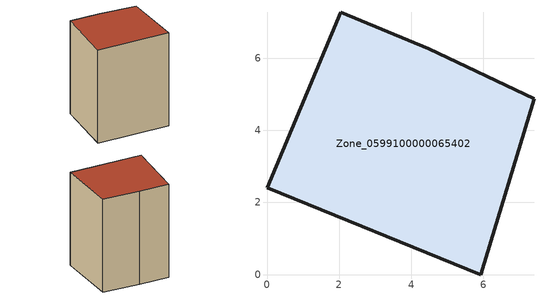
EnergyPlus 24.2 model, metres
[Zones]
Zone_0599100000065402
 floor ground (C_G): 7.4,4.88 5.93,0 0,2.41 2.05,7.27 4.48,6.27 z0.03
 wall outside (C_F): 4.48,6.27 2.05,7.27 0,2.41 5.93,0 7.4,4.88 4.48,6.27 z0.03:8.75
 roof outside (C_R): 5.93,0 7.4,4.88 4.48,6.27 2.05,7.27 0,2.41 z8.75
[BUILDING]
Pand.0599100000065402: North Axis=0; Terrain=City; Loads Convergence Tolerance Value=0.04; Temperature Convergence Tolerance Value=0.4; Solar Distribution=FullExterior; Maximum Number of Warmup Days=25; Minimum Number of Warmup Days=1
[Site:Location]
Rotterdam.The.Hague.AP_ZH_NLD Design_Conditions: Latitude=51.96; Longitude=4.45; Time Zone=1; Elevation=-4.5
[SITE:GROUNDTEMPERATURE:BUILDINGSURFACE]
18, 18, 18, 18, 18, 18, 18, 18, 18, 18, 18, 18
[MATERIAL] Thermal Absorptance=0.9; Solar Absorptance=0.7; Visible Absorptance=0.7
Name | Roughness | Thickness | Conductivity | Density | Specific Heat
G.TC.1946 | MediumSmooth | 0.15 | 1 | 540 | 1210
F.TC.1946 | Rough | 0.3 | 0.857143 | 1920 | 840
R.TC.1946 | MediumRough | 0.2 | 0.909091 | 1500 | 1000
[CONSTRUCTION]
C_G: G.TC.1946
C_F: F.TC.1946
C_R: R.TC.1946
[ZONE]
Zone_0599100000065402: Type=1; Multiplier=1; Ceiling Height=Autocalculate; Volume=Autocalculate; Floor Area=autocalculate; Part of Total Floor Area=Yes
[ZONEINFILTRATION:DESIGNFLOWRATE]
Infil_Zone_0599100000065402: Zone or ZoneList or Space or SpaceList=Zone_0599100000065402; Schedule=AlwaysOn; Design Flow Rate Calculation Method=Flow/Area; Flow Rate per Floor Area=0.003; Constant Term Coefficient=1; Temperature Term Coefficient=0; Velocity Term Coefficient=0; Velocity Squared Term Coefficient=0
[HVACTEMPLATE:ZONE:IDEALLOADSAIRSYSTEM]
Zone_0599100000065402: Maximum Heating Supply Air Temperature=50; Minimum Cooling Supply Air Temperature=13; Maximum Heating Supply Air Humidity Ratio=0.0156; Minimum Cooling Supply Air Humidity Ratio=0.0077; Heating Limit=NoLimit; Cooling Limit=NoLimit; Dehumidification Control Type=ConstantSensibleHeatRatio; Cooling Sensible Heat Ratio=0.7; Dehumidification Setpoint=60; Humidification Control Type=None; Humidification Setpoint=30; Outdoor Air Method=None; Outdoor Air Flow Rate per Person=0.00944; Outdoor Air Flow Rate per Zone Floor Area=0; Outdoor Air Flow Rate per Zone=0; Demand Controlled Ventilation Type=None; Outdoor Air Economizer Type=NoEconomizer; Heat Recovery Type=None; Sensible Heat Recovery Effectiveness=0.7; Latent Heat Recovery Effectiveness=0.65
[ZONECONTROL:THERMOSTAT]
ThermostatControl_Zone_0599100000065402: Zone or ZoneList=Zone_0599100000065402; Control Type Schedule=DualSetpointControlType; Control 1=Thermostat_Zone_0599100000065402; Temperature Difference Between Cutout And Setpoint=0
[THERMOSTATSETPOINT:DUALSETPOINT]
Thermostat_Zone_0599100000065402: Heating Setpoint Temperature Schedule=HeatingSetpoint_Zone_0599100000065402; Cooling Setpoint Temperature Schedule=CoolingSetpoint_Zone_0599100000065402
[SCHEDULE:COMPACT]
HeatingSetpoint_Zone_0599100000065402: Through: 12/31, For: AllDays, Until: 24:00, 21
CoolingSetpoint_Zone_0599100000065402: Through: 12/31, For: AllDays, Until: 24:00, 24
DualSetpointControlType: Through: 12/31, For: AllDays, Until: 24:00, 4
AlwaysOn: Through: 12/31, For: AllDays, Until: 24:00, 1
